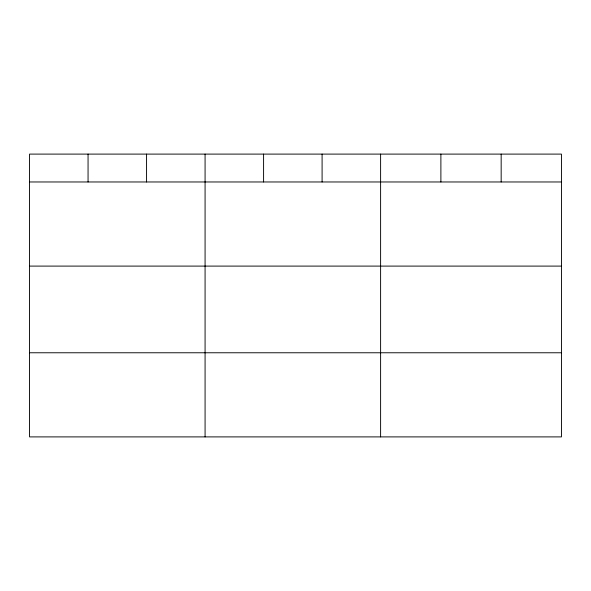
<?xml version="1.0" encoding="UTF-8"?>
<svg xmlns="http://www.w3.org/2000/svg" width="591" height="591" viewBox="0 0 591 591"><rect width="100%" height="100%" fill="white"/><g stroke="black" fill="none" stroke-linecap="round" stroke-linejoin="round"><path stroke-width="0.89" d="M561.45 266.098L561.45 154.103L29.55 154.103L29.55 436.897L561.45 436.897L561.45 266.098L29.55 266.098M29.55 181.969L561.45 181.969M29.55 352.768L561.45 352.768M501.168 154.103L501.168 181.969M440.886 154.103L440.886 181.969M380.604 154.103L380.604 436.897M322.095 154.103L322.095 181.969M263.586 154.103L263.586 181.969M205.077 154.103L205.077 436.897M146.568 154.103L146.568 181.969M88.059 154.103L88.059 181.969"/></g></svg>
